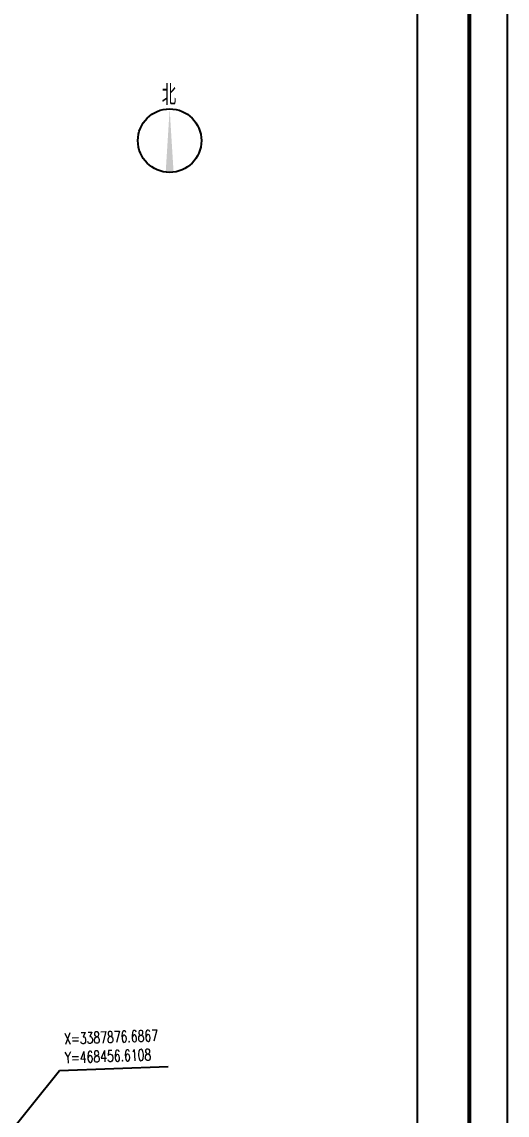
# Model space of a CAD drawing. Header units: millimetres. Extents: x 468001845 to 468595845, y 3387484553 to 3388325553.
# Drawn here: x 468467540 to 468595845, y 3387890804 to 3388179776 of the extents above; entities that cross this region are included whole.
import ezdxf

# ---------------------------------------------------------------- set-up
doc = ezdxf.new("R2010")
doc.units = ezdxf.units.MM
doc.linetypes.add('10', pattern=[1, 0.5, 0.5])
for name, color, linetype in [('AXIS', 3, 'Continuous'), ('PUB_DIM', 3, 'Continuous'), ('PUB_TEXT', 7, 'Continuous'), ('PUB_TITLE', 4, 'Continuous'), ('TEXT', 7, 'Continuous')]:
    doc.layers.add(name, color=color, linetype=linetype)
doc.styles.add('_HZTXT', font='txt.shx', dxfattribs={"width": 0.7, "bigfont": 'HZTXT.shx'})
doc.styles.add('HZ1', font='COMPLEX', dxfattribs={"width": 0.7, "bigfont": 'FS64F'})
doc.styles.get("Standard").update_dxf_attribs({"font": 'arial.ttf'})
doc.dimstyles.get("Standard").update_dxf_attribs({"dimtxt": 0.18, "dimasz": 0.18, "dimexe": 0.18, "dimexo": 0.0625, "dimgap": 0.09, "dimtad": 0, "dimtih": 1, "dimtoh": 1, "dimdec": 4, "dimzin": 0, "dimdsep": 46, "dimtxsty": 'Standard', "dimcen": 0.09, "dimadec": 0, "dimazin": 0, "dimtfac": 1, "dimtdec": 4, "dimtofl": 0, "dimtmove": 0, "dimatfit": 3, "dimfxl": 1, "dimtolj": 1, "dimtzin": 0, "dimarcsym": 0})

# ---------------------------------------------------------------- blocks, each defined once
blk = doc.blocks.new('_NORTH')
blk.add_circle((0, 0), 1200)
blk.add_solid([(-1191, 149), (-1191, -149), (1200, 0)])

msp = doc.modelspace()

# ---------------------------------------------------------------- linework, layer by layer
at = {"layer": 'AXIS'}
msp.add_lwpolyline([(468024799.3, 3388262599.3), (468572068.3, 3388262599.3), (468572068.3, 3387579084.4), (468024799.3, 3387579084.4)], close=True, dxfattribs=at)
at = {"layer": 'PUB_TITLE'}
msp.add_lwpolyline([(468001845, 3387484552.7), (468001845, 3388325552.7), (468595845, 3388325552.7), (468595845, 3387484552.7)], close=True, dxfattribs=at)
at = {"layer": 'PUB_TITLE', "const_width": 1000}
msp.add_lwpolyline([(468011845, 3387494552.7), (468585845, 3387494552.7), (468585845, 3388300552.7), (468011845, 3388300552.7)], close=True, dxfattribs=at)
at = {"layer": 'TEXT', "linetype": '10'}
msp.add_line((468477486.1, 3387902626.1), (468506222.3, 3387903650.3), dxfattribs=at)

# ---------------------------------------------------------------- block references
at = {"layer": 'PUB_DIM', "xscale": 7, "yscale": 7, "zscale": 7, "rotation": 90}
msp.add_blockref('_NORTH', (468506614.8, 3388148383.1), dxfattribs=at)

# ---------------------------------------------------------------- texts
at = {"layer": 'PUB_TEXT', "style": '_HZTXT', "width": 0.7}
msp.add_text('北', height=5396.6, dxfattribs=at).set_placement((468504558.3, 3388157787))
at = {"layer": 'TEXT', "linetype": '10', "insert": (468478658.4, 3387912479.3), "char_height": 3000, "width": 30000, "attachment_point": 1, "rotation": 2.041173, "style": 'HZ1'}
msp.add_mtext('\\A1;X=3387876.6867\\PY=468456.6108', dxfattribs=at)

# ---------------------------------------------------------------- leaders
at = {"layer": 'TEXT', "annotation_type": 0, "has_hookline": 1, "hookline_direction": 0, "text_width": 26900, "horizontal_direction": (0.999365, 0.035618, 0)}
msp.add_leader([(468456610.7, 3387876686.5), (468477486, 3387902626.1), (468477486.1, 3387902626.1)], dimstyle='Standard', dxfattribs=at)

doc.saveas('drawing.dxf')
